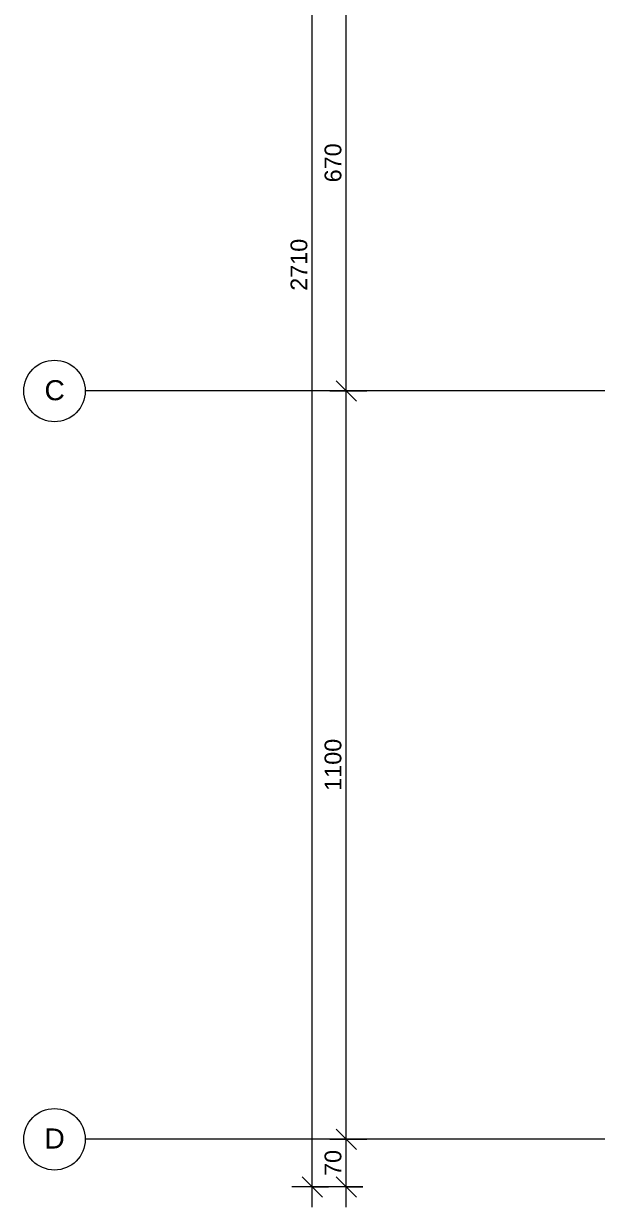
# Model space of a CAD drawing. Header units: centimetres. Extents: x -9345 to 11316, y -7197 to -3465.
# Drawn here: x 2251 to 3092, y -6731 to -4991 of the extents above; entities that cross this region are included whole.
import ezdxf

# ---------------------------------------------------------------- set-up
doc = ezdxf.new("R2010")
doc.units = ezdxf.units.CM
doc.linetypes.add('Grid Line 1_4_', pattern=[1.11125, 0.635, -0.15875, 0.15875, -0.15875])
for name, color, linetype, lineweight in [('A-ANNO-DIMS', 211, 'Continuous', 9), ('A-ANNO-DIMS-100', 211, 'Continuous', 9), ('S-GRID', 1, 'Continuous', 9), ('S-GRID-IDEN', 1, 'Continuous', 9)]:
    doc.layers.add(name, color=color, linetype=linetype, lineweight=lineweight)
doc.styles.add('Arial_1', font='arial.ttf', dxfattribs={"height": 29.505988})
doc.styles.add('Arial_4', font='arial.ttf', dxfattribs={"height": 24.588323})
doc.dimstyles.new('IUAS_DIMENSION_AXIS', dxfattribs={"dimscale": 30.48, "dimtxt": 25, "dimasz": 0.984252, "dimexe": 0.984252, "dimexo": 0.0625, "dimgap": 0, "dimtad": 1, "dimdec": 0, "dimzin": 0, "dimdsep": 46, "dimtxsty": 'Arial_4', "dimblk1": 'OBLIQUE', "dimblk2": 'OBLIQUE', "dimsah": 1, "dimcen": 0.09, "dimdle": 0.984252, "dimazin": 0, "dimtfac": 1, "dimtdec": 4, "dimtix": 1, "dimtmove": 0, "dimatfit": 3, "dimfxl": 0.787402, "dimfxlon": 1, "dimtvp": 1, "dimtolj": 1, "dimtzin": 0, "dimarcsym": 2})

# ---------------------------------------------------------------- blocks, each defined once
blk = doc.blocks.new('Grid - IUAS_A_GRID_HEAD_4_5MM-1313285-_123_30 TEKNİK KAT _ TECHNICAL LEVEL')
at = {"layer": 'S-GRID-IDEN'}
blk.add_circle((0, 0), 0.452, dxfattribs=at)
blk = doc.blocks.new('DIMBLOCK553-_123_30 TEKNİK KAT _ TECHNICAL LEVEL')
at = {"layer": 'A-ANNO-DIMS-100', "transparency": 16777216}
for p, q in [((2724.9, -6630.5), (2709.9, -6615.5)), ((2700.9, -6630.5), (2754.9, -6630.5)), ((2724.9, -6630.5), (2700.9, -6630.5)), ((2724.9, -6730.5), (2724.9, -6630.5)), ((2724.9, -6630.5), (2739.9, -6645.5)), ((2724.9, -6700.5), (2709.9, -6685.5)), ((2748.9, -6700.5), (2694.9, -6700.5)), ((2724.9, -6700.5), (2739.9, -6715.5)), ((2724.9, -6700.5), (2748.9, -6700.5))]:
    blk.add_line(p, q, dxfattribs=at)
at = {"layer": 'A-ANNO-DIMS-100', "color": 0, "transparency": 16777216, "insert": (2693, -6684.4), "char_height": 24.59, "width": 45.231, "attachment_point": 1, "rotation": 90, "line_spacing_factor": 0.938532, "style": 'Arial_4'}
blk.add_mtext('70', dxfattribs=at)
blk = doc.blocks.new('_Oblique')
at = {"color": 0, "linetype": 'ByBlock', "lineweight": -2}
blk.add_line((-0.5, -0.5), (0.5, 0.5), dxfattribs=at)
blk = doc.blocks.new('DIMBLOCK554-_123_30 TEKNİK KAT _ TECHNICAL LEVEL')
at = {"layer": 'A-ANNO-DIMS-100', "transparency": 16777216}
for p, q in [((2724.9, -5530.5), (2709.9, -5515.5)), ((2700.9, -5530.5), (2754.9, -5530.5)), ((2724.9, -5530.5), (2700.9, -5530.5)), ((2724.9, -6630.5), (2724.9, -5530.5)), ((2724.9, -5530.5), (2739.9, -5545.5)), ((2724.9, -6630.5), (2709.9, -6615.5)), ((2700.9, -6630.5), (2754.9, -6630.5)), ((2724.9, -6630.5), (2700.9, -6630.5)), ((2724.9, -6630.5), (2739.9, -6645.5))]:
    blk.add_line(p, q, dxfattribs=at)
at = {"layer": 'A-ANNO-DIMS-100', "color": 0, "transparency": 16777216, "insert": (2693, -6118.2), "char_height": 24.59, "width": 90.462, "attachment_point": 1, "rotation": 90, "line_spacing_factor": 0.938532, "style": 'Arial_4'}
blk.add_mtext('1100', dxfattribs=at)
blk = doc.blocks.new('DIMBLOCK555-_123_30 TEKNİK KAT _ TECHNICAL LEVEL')
at = {"layer": 'A-ANNO-DIMS-100', "transparency": 16777216}
for p, q in [((2724.9, -4860.5), (2709.9, -4845.5)), ((2700.9, -4860.5), (2754.9, -4860.5)), ((2724.9, -4860.5), (2700.9, -4860.5)), ((2724.9, -5530.5), (2724.9, -4860.5)), ((2724.9, -4860.5), (2739.9, -4875.5)), ((2724.9, -5530.5), (2709.9, -5515.5)), ((2700.9, -5530.5), (2754.9, -5530.5)), ((2724.9, -5530.5), (2700.9, -5530.5)), ((2724.9, -5530.5), (2739.9, -5545.5))]:
    blk.add_line(p, q, dxfattribs=at)
at = {"layer": 'A-ANNO-DIMS-100', "color": 0, "transparency": 16777216, "insert": (2693, -5223.8), "char_height": 24.59, "width": 67.846, "attachment_point": 1, "rotation": 90, "line_spacing_factor": 0.938532, "style": 'Arial_4'}
blk.add_mtext('670', dxfattribs=at)
blk = doc.blocks.new('DIMBLOCK558-_123_30 TEKNİK KAT _ TECHNICAL LEVEL')
at = {"layer": 'A-ANNO-DIMS-100', "transparency": 16777216}
for p, q in [((2674.9, -6730.5), (2674.9, -3960.5)), ((2674.9, -3990.5), (2659.9, -3975.5)), ((2698.9, -3990.5), (2644.9, -3990.5)), ((2674.9, -3990.5), (2689.9, -4005.5)), ((2674.9, -3990.5), (2698.9, -3990.5)), ((2674.9, -6700.5), (2659.9, -6685.5)), ((2698.9, -6700.5), (2644.9, -6700.5)), ((2674.9, -6700.5), (2689.9, -6715.5)), ((2674.9, -6700.5), (2698.9, -6700.5))]:
    blk.add_line(p, q, dxfattribs=at)
at = {"layer": 'A-ANNO-DIMS-100', "color": 0, "transparency": 16777216, "insert": (2643, -5383.2), "char_height": 24.59, "width": 90.462, "attachment_point": 1, "rotation": 90, "line_spacing_factor": 0.938532, "style": 'Arial_4'}
blk.add_mtext('2710', dxfattribs=at)

msp = doc.modelspace()

# ---------------------------------------------------------------- linework, layer by layer
at = {"layer": 'S-GRID', "linetype": 'Grid Line 1_4_'}
for p, q in [((11178.1, -5530.5), (2341.5, -5530.5)), ((11178.1, -6630.5), (2341.5, -6630.5))]:
    msp.add_line(p, q, dxfattribs=at)

# ---------------------------------------------------------------- block references
at = {"layer": 'S-GRID-IDEN', "xscale": 99.99999999999994, "yscale": 99.99999999999994, "zscale": 99.99999999999994, "rotation": 89.99999999999982}
for p in [(2296.3, -5530.5), (2296.3, -6630.5)]:
    msp.add_blockref('Grid - IUAS_A_GRID_HEAD_4_5MM-1313285-_123_30 TEKNİK KAT _ TECHNICAL LEVEL', p, dxfattribs=at)

# ---------------------------------------------------------------- dimensions: what is measured, and where the dimension line sits
at = {"layer": 'A-ANNO-DIMS'}
for base, p1, p2, override, picture, middle in [((2674.9, -3990.5), (2698.9, -6700.5), (2698.9, -3990.5), {"dimpost": '<>', "dimfxl": 2710}, 'DIMBLOCK558-_123_30 TEKNİK KAT _ TECHNICAL LEVEL', (2662.4, -5345.5)), ((2724.9, -4860.5), (2700.9, -5530.5), (2700.9, -4860.5), {"dimpost": '<>', "dimfxl": 670}, 'DIMBLOCK555-_123_30 TEKNİK KAT _ TECHNICAL LEVEL', (2712.4, -5195.5)), ((2724.9, -5530.5), (2700.9, -6630.5), (2700.9, -5530.5), {"dimpost": '<>', "dimfxl": 1100}, 'DIMBLOCK554-_123_30 TEKNİK KAT _ TECHNICAL LEVEL', (2712.4, -6080.5)), ((2724.9, -6630.5), (2748.9, -6700.5), (2700.9, -6630.5), {"dimpost": '<>', "dimfxl": 84.876381}, 'DIMBLOCK553-_123_30 TEKNİK KAT _ TECHNICAL LEVEL', (2712.4, -6665.5))]:
    dim = msp.add_linear_dim(base=base, p1=p1, p2=p2, angle=90, dimstyle='IUAS_DIMENSION_AXIS', override=override, dxfattribs=at)
    dim.commit()
    dim.dimension.update_dxf_attribs({"geometry": picture, "text_midpoint": middle})

# ---------------------------------------------------------------- next in the draw order: texts
at = {"layer": 'S-GRID-IDEN', "char_height": 29.506, "width": 35.28, "attachment_point": 2, "line_spacing_factor": 0.938532, "style": 'Arial_1', "bg_fill": 3, "box_fill_scale": 1.25, "bg_fill_color": 0, "bg_fill_transparency": 0}
for s, insert in [('\\fArial|b0|i0|c162|p34|;C', (2296.5, -5514.6)), ('\\fArial|b0|i0|c162|p34|;D', (2296.5, -6614.6))]:
    msp.add_mtext(s, dxfattribs=dict(at, insert=insert))

doc.saveas('drawing.dxf')
